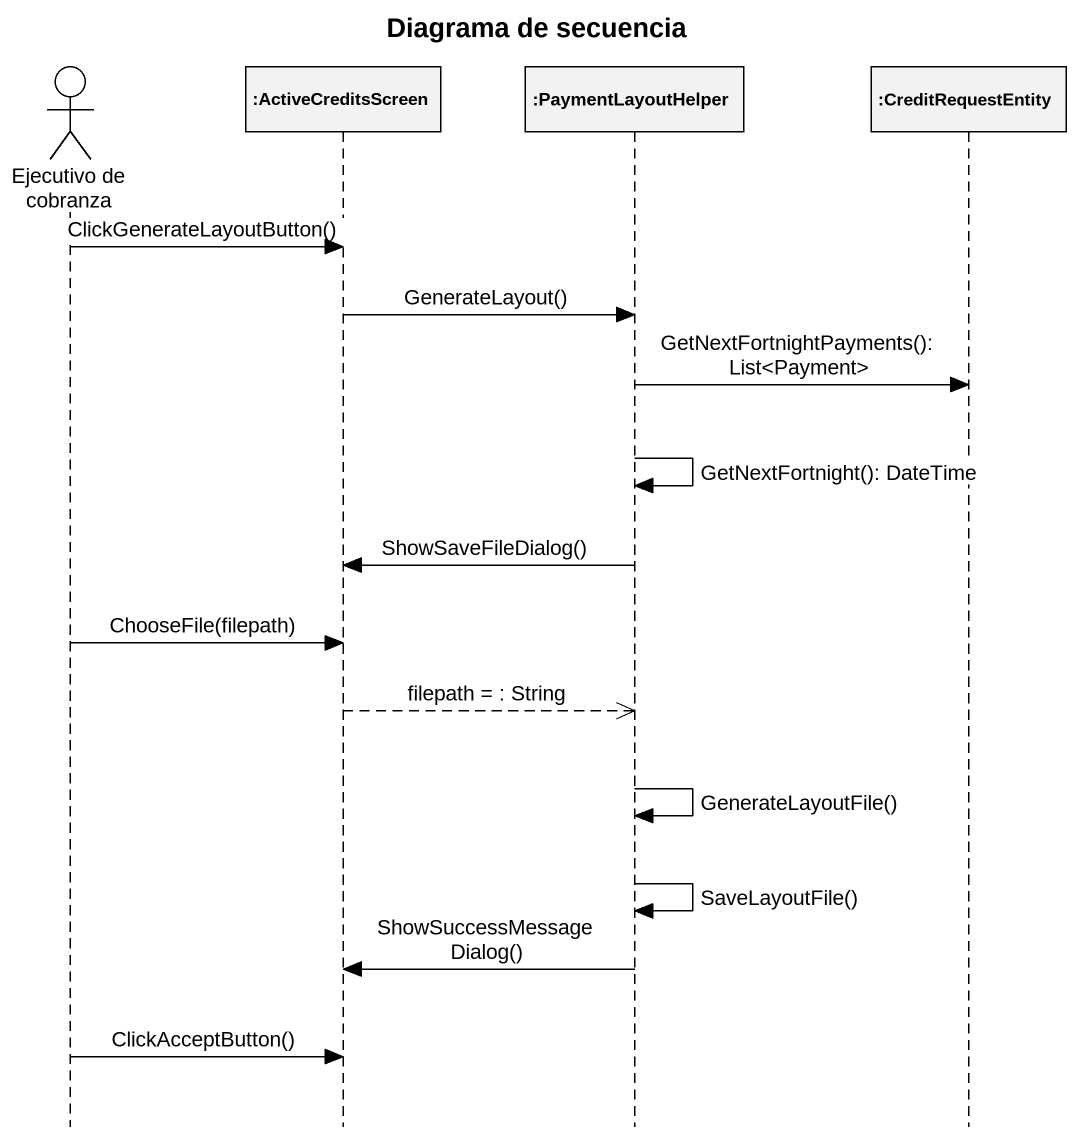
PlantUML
@startuml
title Diagrama de secuencia
hide footbox
actor "Ejecutivo de cobranza" as Ejecutivo_de_cobranza
participant ":ActiveCreditsScreen" as ActiveCreditsScreen
participant ":PaymentLayoutHelper" as PaymentLayoutHelper
participant ":CreditRequestEntity" as CreditRequestEntity

Ejecutivo_de_cobranza -> ActiveCreditsScreen : ClickGenerateLayoutButton()
ActiveCreditsScreen -> PaymentLayoutHelper : GenerateLayout()
PaymentLayoutHelper -> CreditRequestEntity : GetNextFortnightPayments(): List<Payment>
PaymentLayoutHelper -> PaymentLayoutHelper : GetNextFortnight(): DateTime
PaymentLayoutHelper -> ActiveCreditsScreen : ShowSaveFileDialog()
Ejecutivo_de_cobranza -> ActiveCreditsScreen : ChooseFile(filepath)
ActiveCreditsScreen -->> PaymentLayoutHelper : filepath = : String
PaymentLayoutHelper -> PaymentLayoutHelper : GenerateLayoutFile()
PaymentLayoutHelper -> PaymentLayoutHelper : SaveLayoutFile()
PaymentLayoutHelper -> ActiveCreditsScreen : ShowSuccessMessageDialog()
Ejecutivo_de_cobranza -> ActiveCreditsScreen : ClickAcceptButton()
@enduml
